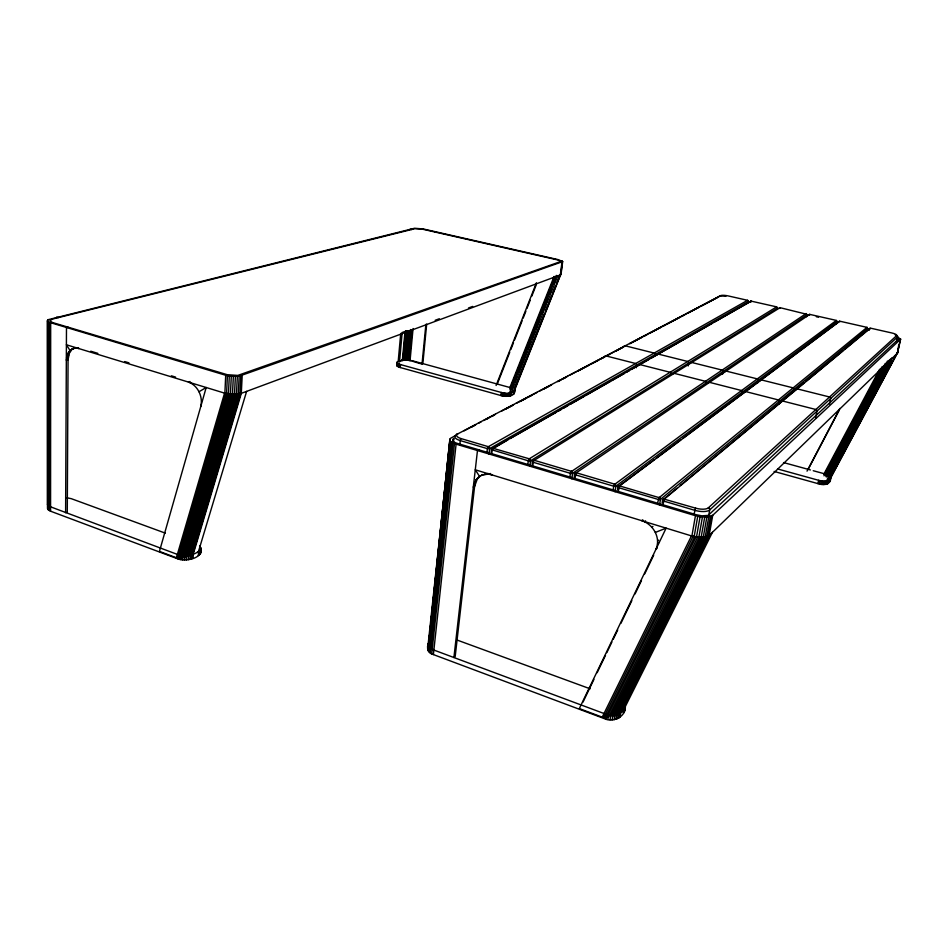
<?xml version="1.0" encoding="UTF-8"?>
<svg xmlns="http://www.w3.org/2000/svg" width="948" height="948" viewBox="0 0 948 948"><rect width="100%" height="100%" fill="white"/><g stroke="black" fill="none" stroke-linecap="round" stroke-linejoin="round"><path stroke-width="1.42" d="M48.443 510.036L47.838 503.115L47.803 509.36L50.576 511.209L177.513 558.751C185.725 562.365 206.463 557.768 199.554 546.036M201.035 548.382C196.556 555.481 185.358 557.069 177.667 554.521L48.597 506.09L48.609 322.107L47.53 321.159L47.981 319.725L414.549 228.255L423.211 228.954L558.301 259.657L562.662 261.612L239.169 376.166L231.288 376.297L225.707 375.266L48.609 322.107M49.379 510.664L49.379 506.588L48.443 505.971M49.486 506.647L49.533 322.545M50.576 511.209L50.682 322.948M68.09 353.829L67.284 512.038L65.613 512.738L66.479 327.664L68.22 327.214M47.803 509.36L47.838 507.168M659.109 497.7L867.029 327.356M870.584 328.494L869.624 328.281L844.893 349.054M177.513 558.751L177.667 554.521M179.089 559.237L179.243 555.007M180.843 559.604L180.997 555.374M182.703 559.841L182.857 555.611M184.635 559.924L184.789 555.694M186.555 559.865L186.72 555.635M188.427 559.652L188.581 555.433M190.169 559.308L190.335 555.09M191.757 558.846L191.923 554.627M193.119 558.254L193.285 554.047M180.037 558.656L176.387 557.744L224.569 393.136L233.54 394.356L241.325 393.337L560.327 274.932L560.825 273.759M198.333 555.587L198.499 551.392M199.424 554.924L199.59 550.729M200.218 554.177L200.395 549.982M657 548.359L655.933 549.319C661.159 538.014 653.172 524.066 641.689 520.677L642.78 519.765M200.703 553.383L200.858 547.565M242.202 375.455L241.302 393.337L232.473 394.392L224.877 393.219L225.707 375.266M226.572 393.669L227.413 375.704M228.444 394.013L229.298 376.06M230.435 394.261L231.288 376.297M232.473 394.392L233.338 376.439M720.492 295.669L457.789 433.876A1.623 1.339 62.1 0 0 456.225 434.978A10.819 3.804 6.3 0 0 460.266 440.595L487.391 448.653L489.618 448.641L748.422 301.583L747.581 300.315L728.206 295.918A6.162 1.398 8.8 0 0 720.492 295.669L719.449 296.096M234.5 394.404L235.377 376.463M236.455 394.297L237.344 376.368M238.28 394.084L239.169 376.166M239.915 393.752L240.804 375.858M507.796 439.943L491.408 449.648L528.32 460.823A1.671 0.604 7.3 0 0 530.548 460.799L777.431 308.159L776.649 306.868L750.804 301.049M224.877 393.219L66.396 344.764L69.986 350.464L73.126 348.532L78.542 347.667L74.856 348.058L69.915 350.357L67.675 353.616L66.324 360.216L68.055 359.719L69.405 353.13L71.645 349.883M614.553 484.475L836.397 320.412L809.639 314.369C806.784 315.376 810.765 315.139 809.711 314.357L574.654 473.905L574.263 476.678M806.227 314.155L779.837 307.626M513.105 391.88C516.293 396.679 503.862 397.058 500.852 395.517L399.226 367.243L396.904 365.703L397.271 361.958L400.08 360.584M397.188 366.094L397.639 361.626M397.686 366.497L397.271 361.958M400.731 333.435L398.207 361.33L399.535 361.698C406.704 357.574 414.987 362.693 422.038 363.973L422.844 363.629L426.683 324.074M398.361 366.888L398.634 363.902L397.947 363.511M399.535 361.698L402.071 333.791M399.226 367.243L399.499 364.257L398.634 363.902M400.234 367.563L400.506 364.577L399.499 364.257M402.343 360.56L404.891 332.748M402.864 360.394L405.554 331.125M403.493 360.264L406.182 331.006M404.204 360.169L406.905 330.923M404.986 360.11L407.687 330.876M405.827 360.11L408.529 330.876M406.692 360.133L409.406 330.923M407.581 360.216L410.425 329.537M408.446 360.335L411.302 329.655M409.275 360.489L412.143 329.809M410.057 360.678L413.067 328.529M422.038 363.973L425.877 324.382M836.266 320.957C836.397 319.132 837.985 323.256 836.646 323.576M839.881 321.775L839.49 321.171L838.565 321.739M625.253 705.205C626.735 716.771 613.095 723.229 603.663 718.359L433.39 654.582C427.797 653.433 426.007 647.093 428.887 642.519M625.325 706.355C622.504 715.112 611.97 716.878 604.409 713.654L433.876 650.055L428.472 646.015L449.873 439.469L450.667 438.201L456.024 435.262M450.122 438.806L427.643 648.965M427.785 650.008L428.117 644.462M428.472 646.015L449.873 439.469M429.574 636.546L429.894 633.608M430.511 627.73L430.83 624.791M431.459 618.914L431.767 615.975M432.395 610.097L432.703 607.158M433.331 601.281L433.639 598.342M434.267 592.476L434.729 588.068M435.203 583.66L435.677 579.252M436.293 573.374L436.613 570.435M437.075 566.027L437.549 561.619M438.177 555.741L438.486 552.803M439.114 546.925L439.422 543.986M439.896 539.578L440.358 535.17M440.986 529.292L441.294 526.353M441.922 520.476L442.23 517.537M442.858 511.659L443.166 508.721M443.794 502.843L444.114 499.904M444.731 494.026L445.05 491.088M445.667 485.21L445.987 482.271M446.615 476.394L446.923 473.455M447.551 467.577L447.859 464.639M448.487 458.761L448.949 454.353M449.577 448.487L449.885 445.548M428.283 651.039L428.271 645.505M429.065 646.939L450.928 441.614L450.276 440.891M429.124 652.046L429.61 647.543L428.769 646.536M429.918 647.828L451.864 442.313L450.928 441.614M430.285 652.994L430.771 648.479L429.61 647.543M452.871 441.709L453.831 438.343L453.357 442.752M431.032 648.657L453.061 442.989L451.864 442.313M431.719 653.847L454.483 443.593L453.061 442.989M433.39 654.582L456.095 444.15L454.483 443.593M459.816 444.636L460.266 440.595A1.635 0.699 -73.4 0 1 461.226 438.64A9.207 3.223 6.3 0 1 457.789 433.876M475.102 482.046L455.194 656.49L453.914 657.533L477.472 450.537L478.787 449.79M487.082 451.378L487.391 448.653A1.647 0.675 -73.4 0 1 488.35 446.686L747.581 300.315L748.47 301.523M488.978 454.068L489.618 448.641A1.647 1.386 60.5 0 0 488.35 446.686L461.226 438.64M491.218 451.935L491.538 449.21M491.882 452.812L492.202 450.087A1.647 0.675 -73.4 0 1 493.161 448.108L751.148 301.132L751.148 301.938L749.797 301.891L715.005 321.739M500.852 395.517L501.219 392.448L400.506 364.577M502.049 395.814L502.416 392.745L501.219 392.448M503.317 396.039L503.684 392.97L502.416 392.745M504.62 396.205L504.988 393.124C509.775 396.051 517.869 385.22 513.923 393.965M505.9 396.288L506.268 393.219M507.144 396.288L507.512 393.219M508.294 396.228L508.673 393.159M509.325 396.074L509.704 393.017M510.202 395.861L510.581 392.804M510.901 395.589L511.28 392.519M513.437 394.297L513.804 391.24M514.207 393.586L514.622 390.138M527.965 463.572L528.32 460.823A1.671 0.64 -73.5 0 1 529.257 458.808L776.649 306.868L776.696 307.733M529.837 466.286L530.548 460.799A1.671 1.422 58.4 0 0 529.257 458.808L492.522 448.143M532.148 464.129L532.503 461.38A1.671 1.422 58.1 0 1 534.186 460.278L571.312 471.286A1.695 1.458 55.8 0 1 572.616 473.301L571.845 478.847M532.894 465.041L533.25 462.292A1.671 0.628 -73.5 0 1 534.186 460.278L533.546 460.301L534.186 460.278M561.631 263.71L561.986 260.937M561.939 262.406L560.315 274.932L560.92 274.47L560.778 273.83L513.366 392.33M560.789 274.636L562.437 261.281M561.026 274.41L562.662 261.612M571.265 471.642L806.155 313.551L806.961 314.582L806.582 316.739M897.424 353.201L897.306 352.253M569.997 476.109L570.376 473.325A1.695 0.593 -73.6 0 1 571.312 471.286L571.514 471.654M575.081 477.614L576.396 472.791L614.588 484.12A1.73 1.493 52.8 0 1 615.916 486.158L615.062 491.763M613.249 489.002L613.877 485.34L614.814 484.499M617.575 489.595L618.013 486.786L654.132 459.78M636.298 367.741L636.7 365.063A1.327 1.197 60 0 0 635.67 363.499L605.973 355.915A1.315 1.173 62.3 0 0 604.599 356.863M618.475 490.566L619.826 485.672L839.774 321.194L867.147 327.404L867.266 330.532M603.663 718.359L604.409 713.654M605.725 719.011L606.471 714.306M607.869 719.485L608.628 714.78M610.05 719.745L610.796 715.041M612.171 719.805L612.929 715.1M614.197 719.662L614.956 714.958M616.046 719.295L616.804 714.602M617.658 718.738L618.428 714.045M618.997 718.003L619.767 713.323M620.016 717.126L620.786 712.434M657.758 502.286L659.121 497.321A1.754 1.541 49.3 0 1 660.472 499.395L659.547 505.071M623.606 713.097L624.365 708.44M624.566 711L625.064 706.367M624.27 712.102L625.028 707.445M662.166 502.878L662.628 500.034L676.908 488.208M663.15 503.886L664.512 498.921L870.477 328.15L891.713 332.938A6.636 1.517 10.5 0 1 896.63 335.639L897.519 336.978L896.512 341.6M688.248 365.916L688.722 363.001A1.304 1.197 56.5 0 0 687.715 361.472L658.113 354.054A1.28 1.173 59.5 0 0 656.739 354.979M694.102 513.721L695.595 508.14A10.049 3.733 10.3 0 0 708.334 507.855L896.63 335.639M897.697 337.061L900.6 339.206L897.412 353.189L709.128 535.525C704.044 538.796 697.396 537.398 691.898 536.023L695.453 515.7L456.095 444.15M694.161 536.627L697.728 516.293L695.453 515.7M722.554 374.247L723.028 371.604A1.315 1.221 52.2 0 0 721.997 370.052L691.744 362.48A1.304 1.197 56 0 0 690.334 363.404M696.496 537.089L700.074 516.743L706.841 517.098L712.73 515.274L900.6 339.206M698.842 537.374L702.432 517.039M701.105 537.492L704.708 517.158M703.226 537.421L706.841 517.098M708.689 515.641L709.697 509.941L897.519 336.978A7.797 1.789 10.5 0 0 895.173 334.845M705.146 537.184L708.772 516.873M706.793 536.781L710.419 516.494M708.132 536.212L711.758 515.949M620.288 713.429L709.128 535.525L712.73 515.274M757.606 383.063L758.092 380.397A1.327 1.244 46.9 0 0 757.061 378.833L726.132 371.083A1.315 1.221 51.6 0 0 724.675 372.019M778.711 404.286L779.244 401.514A1.398 1.304 42.5 0 0 778.154 399.878L745.649 391.571A1.375 1.28 47.4 0 0 744.109 392.531M479.487 476.334L475.979 479.842L473.301 487.177L474.604 486.383L477.282 479.06L480.802 475.552L479.57 476.453L475.28 469.793L691.898 536.023M793.429 392.081L793.95 389.391A1.351 1.268 40.8 0 0 792.907 387.803L761.28 379.887A1.339 1.244 46.2 0 0 759.786 380.823M815.564 418.139L816.963 411.159A1.422 1.327 36.4 0 0 815.873 409.5L782.598 401.004A1.398 1.304 41.7 0 0 781.022 401.964M829.512 404.014L830.626 398.587A1.375 1.292 34.3 0 0 829.559 396.987L797.221 388.881A1.351 1.268 40.1 0 0 795.68 389.829M818.622 480.304C822.603 481.205 828.469 482.591 830.709 477.934L830.697 477.436C831.443 484.938 823.03 485.613 817.934 483.622L818.622 480.304L777.561 468.94M819.368 483.978L820.056 480.66M820.838 484.25L821.513 480.92M822.272 484.428L822.959 481.098M823.646 484.499L824.333 481.181M200.751 406.562C203.216 396.975 197.966 385.457 188.439 382.08L190.062 381.523M824.914 484.487L825.601 481.157M826.028 484.369L826.715 481.039M826.964 484.144L827.651 480.826M827.699 483.847L828.386 480.529M828.185 483.456L828.884 480.138M829.986 479.096L830.436 476.903M829.773 481.691L830.46 478.385M896.63 340.249L897.235 337.524L898.526 339.111L708.156 515.404L701.911 515.831L696.46 514.788L457.446 443.427C455.621 442.917 451.118 441.223 453.18 438.77M897.282 340.605L897.886 337.879M897.756 340.948L898.349 338.235M898.017 341.28L898.621 338.555M898.68 345.226L897.602 352.846M897.412 353.189L900.517 338.827M177.477 558.111L225.754 393.456M178.662 558.408L227.01 393.728M179.67 558.609L228.101 393.918M181.4 557.377L229.499 394.107M182.739 557.483L230.921 394.25M183.841 557.531L232.082 394.321M185.216 557.519L233.54 394.356M186.981 556.026L234.95 394.332M188.059 555.907L236.076 394.273M189.339 555.706L237.415 394.155M190.548 555.433L238.659 393.977M191.046 556.595L239.619 393.799M192.503 554.817L240.685 393.539M193.131 554.544L241.325 393.337M428.141 644.154L428.958 642.424M198.357 551.89L246.622 391.37M749.797 301.891L750.674 301.061M496.1 385.481L536.426 282.765M497.392 383.75L509.751 352.277M510.83 349.539L513.508 342.702M514.586 339.965L522.111 320.803M523.189 318.066L525.879 311.228M526.946 308.491L530.169 300.279M531.781 296.179L536.082 285.229M509.811 387.732L554.106 276.425M509.953 389.308L554.841 276.615M510.581 389.545L555.504 276.816M509.349 393.207L556.286 275.477L557.851 275.844L510.842 393.621M511.944 388.55L513.591 384.426M514.681 381.677L516.328 377.541M518.52 372.043L526.756 351.412M527.846 348.663L530.596 341.778M531.686 339.029L534.435 332.156M535.537 329.406L538.82 321.147M542.114 312.899L544.863 306.026M545.953 303.265L547.6 299.141M549.793 293.643L551.44 289.519M553.632 284.009L555.279 279.885M514.278 389.225L544.199 314.404M545.835 310.328L548.015 304.877M549.093 302.163L551.819 295.361M552.909 292.636L555.623 285.834M556.713 283.108L559.439 276.306M560.908 274.031L513.461 393.076M583.02 702.065L593.934 679.372M597.145 672.701L605.499 655.352M606.791 652.674L611.922 641.997M613.214 639.331L617.705 629.993M620.916 623.322L631.842 600.629M635.053 593.958L641.476 580.603M644.687 573.931L653.682 555.244M655.329 532.421L666.124 528.143L579.323 708.571L602.217 717.138L691.471 535.904L700.619 537.386L707.931 536.248M602.217 717.138L603.663 717.624L693.071 536.343M603.663 717.624L605.144 718.015L694.694 536.71M696.033 536.959L606.376 718.264L605.144 718.015M608.569 717.162L697.692 537.184M610.749 715.965L699.328 537.338M611.97 715.989L700.619 537.386M613.439 715.93L702.172 537.386M614.814 715.764L703.617 537.291M615.88 715.562L704.72 537.161M617.101 715.23L705.976 536.912M618.191 714.804L707.078 536.604M618.985 714.401L707.86 536.295M619.826 713.832L709.128 535.525M622.563 712.055L712.422 532.338M807.021 471.144L839.904 408.446M808.182 469.331L838.992 410.614M823.8 474.284L879.661 369.199M823.978 475.837L881.96 366.84M825.483 474.829L883.524 365.798M825.874 474.984L885.325 363.345M825.898 476.607L887.494 361.022M826.538 476.951L888.193 361.318M827.521 475.825L889.2 360.169M828.019 476.18L890.456 359.174M828.41 476.536L890.907 359.458M828.564 476.714L891.784 358.308M827.035 479.688L892.032 357.965M829.5 475.86L830.898 473.265M832.285 470.658L875.407 389.924M876.793 387.329L883.05 375.609M884.448 373.002L891.393 359.979M828.635 477.911L830.922 473.467M831.42 472.697L838.577 459.128M839.075 458.358L846.161 445.157M847.429 442.704L854.586 429.171M855.096 428.366L875.454 390.102M875.988 389.249L883.109 375.775M883.655 374.91L890.717 361.745M828.161 481.489L896.05 354.54M829.915 478.882L897.495 352.549M897.555 352.774L829.145 480.849M47.992 502.902L47.566 504.857L48.597 506.09M657.474 543.986L658.528 543.038M657.592 541.107L658.647 540.159M651.845 527.278L652.923 526.365M644.486 521.755L645.564 520.843M680.214 485.471L803.916 383.004M806.084 381.203L842.725 350.855M656.443 458.062L680.7 439.931M683.01 438.201L838.47 322.012M473.81 484.523L475.114 483.741M474.711 482.058L476.014 481.276M479.57 476.453L483.065 474.486L481.762 475.268L490.661 473.538M475.979 479.842L477.282 479.06M486.727 474.19L488.019 473.408M477.579 477.911L478.894 477.128M484.167 474.51L485.471 473.727M198.962 391.761L206.19 387.507L159.442 551.404L176.387 557.744M510.297 438.509L556.132 412.368M558.704 410.899L561.275 409.429M563.847 407.972L567.698 405.768M570.269 404.298L584.406 396.228M585.651 395.529L610.441 381.392M611.709 380.669L624.353 373.453M626.889 372.007L629.413 370.561M631.949 369.116L649.309 359.209M651.762 357.823L659.085 353.64M660.306 352.94L680.735 341.292M682.003 340.569L712.469 323.185M708.049 536.189L708.677 535.845M464.07 430.842L475.849 424.645M478.456 423.27L481.074 421.884M483.693 420.509L490.235 417.061M491.538 416.385L495.425 414.335M501.93 410.911L513.615 404.76M516.21 403.386L537.054 392.413M539.661 391.05L548.785 386.239M557.661 381.57L567.745 376.261M570.258 374.934L576.562 371.616M577.853 370.941L623.843 346.731M629.733 343.626L646.773 334.656M648.077 333.969L665.046 325.034M667.653 323.659L679.432 317.462M682.05 316.087L684.669 314.7M685.973 314.013L719.295 296.475M471.725 426.991L474.344 425.616M486.123 419.419L488.741 418.032M491.348 416.658L493.967 415.283M505.746 409.074L512.287 405.637M520.132 401.502L526.685 398.053M529.292 396.679L531.911 395.292M543.69 389.095L551.535 384.959M558.076 381.511L560.695 380.136M563.313 378.762L565.932 377.375M577.711 371.178L589.478 364.98M592.097 363.594L598.638 360.157M601.257 358.771L603.876 357.396M606.495 356.021L609.102 354.635M615.643 351.198L623.5 347.063M630.041 343.614L641.82 337.417M644.427 336.03L647.046 334.656M649.664 333.281L661.443 327.072M664.062 325.697L684.989 314.665M687.608 313.29L699.387 307.093M702.006 305.706L713.773 299.509M715.088 298.821L717.091 297.767M397.935 364.305L396.904 365.703M869.15 328.968L869.92 328.909M401.834 332.63L406.005 331.089M435.168 320.294L439.339 318.753M468.513 307.97L472.673 306.429M66.49 357.858L68.22 357.36M66.941 355.63L68.671 355.144M67.675 353.616L69.405 353.13M68.671 351.838L70.401 351.353M73.126 348.532L76.658 347.655M71.467 349.314L73.197 348.828M434.824 231.999L435.642 231.786M402.485 359.813L401.691 359.979L402.687 359.778M663.884 499.051L695.595 508.14M619.198 485.803L659.37 497.712M575.78 472.922L576.396 472.791A1.695 1.469 55.5 0 0 574.654 473.905A1.695 0.628 8.2 0 0 575.472 474.841L613.664 486.194A1.73 0.64 8.8 0 0 615.916 486.158L837.025 321.68L836.491 321.301M492.545 448.226L493.161 448.108A1.647 1.386 60.3 0 0 491.633 448.831M779.777 307.638C777.396 308.941 781.235 308.266 780.05 307.662L532.503 461.38A1.671 0.604 7.4 0 0 533.25 462.292L570.376 473.325A1.695 0.616 8.1 0 0 572.616 473.301L806.985 314.795L806.179 314.416M575.732 472.815L576.396 472.791M619.151 485.696L619.826 485.672A1.73 1.505 52.4 0 0 618.013 486.786A1.73 0.64 8.9 0 0 618.902 487.758L658.22 499.442A1.754 0.652 9.7 0 0 660.472 499.395L867.669 328.636L866.827 328.174M663.825 498.944L664.512 498.921A1.754 1.541 48.8 0 0 662.628 500.034A1.754 0.652 9.8 0 0 663.612 501.042L694.706 510.285A11.814 4.396 10.4 0 0 709.697 509.941A1.778 1.564 45.1 0 0 708.334 507.844M181.625 558.846L182.312 558.905M407.332 359.719L410.875 360.347L407.699 359.754M503.684 392.97L504.988 393.124M66.538 497.7L71.313 498.684L165.319 533.131M697.728 516.293L700.074 516.743M76.824 348.141L78.767 348.544M489.358 474.32L492.012 474.912M816.311 316.715L818.515 317.213M866.342 329.655L869.221 330.307M410.188 229.191L411.562 229.511M412.297 360.738L510.664 387.72M783.522 462.565L810.41 469.947M813.242 470.718L824.57 473.822M774.101 471.44L817.934 483.622M56.643 317.094L58.361 317.604M90.759 351.198L97.822 353.355M124.686 361.555L128.928 362.847M171.339 375.799L175.581 377.103M456.972 640.007L590.142 688.805M825.921 474.237L827.166 474.711M433.876 650.055L430.771 648.479M49.379 506.588L50.588 507.133M828.279 475.232L829.216 475.789M513.318 392.116L513.543 392.804M624.045 708.666L624.483 709.851M200.68 551.748L200.858 552.566M47.554 320.187L47.566 504.857M47.4 320.661L47.483 508.638M47.933 321.645L47.957 505.497M638.324 365.478A1.327 1.197 59.7 0 1 639.734 364.542L670.106 372.291A1.339 1.221 56.9 0 1 671.137 373.879M655.151 354.588A1.28 1.173 59.9 0 0 654.156 353.059L625.182 345.807A1.268 1.149 62.3 0 0 623.997 346.293M719.805 296.286A7.24 1.659 8.8 0 1 725.919 296.321M708.049 383.312A1.363 1.256 52.4 0 1 709.542 382.352L741.312 390.469A1.375 1.28 48.1 0 1 742.379 392.093M706.355 382.874A1.351 1.244 52.9 0 0 705.3 381.274L674.241 373.346A1.339 1.232 56.4 0 0 672.962 373.832M560.991 261.435L237.829 375.408L227.307 374.709L52.448 322.51L49.865 320.72L52.484 319.073L414.951 228.693L422.381 229.167L557.578 259.906L560.991 261.435"/></g></svg>
